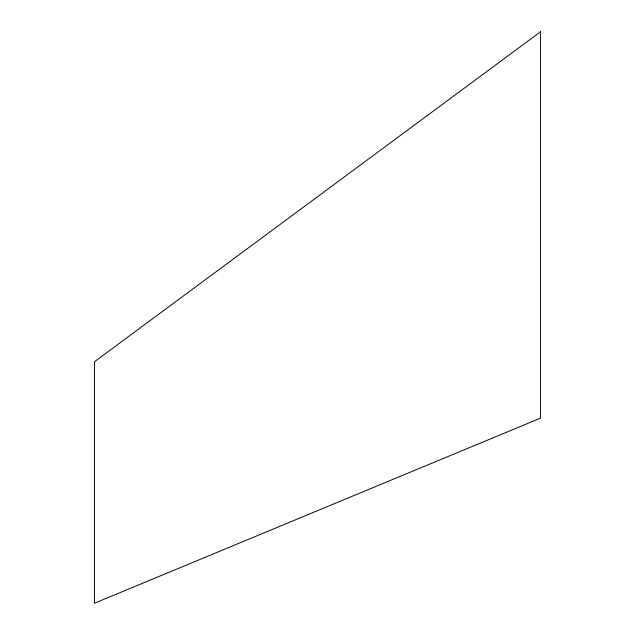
<?xml version="1.0" encoding="UTF-8"?>
<svg xmlns="http://www.w3.org/2000/svg" width="635" height="635" viewBox="0 0 635 635"><rect width="100%" height="100%" fill="white"/><g stroke="black" fill="none" stroke-linecap="round" stroke-linejoin="round"><path stroke-width="0.95" d="M540.568 31.75L94.432 361.767L94.432 603.25L540.568 418.116L540.568 31.75"/></g></svg>
